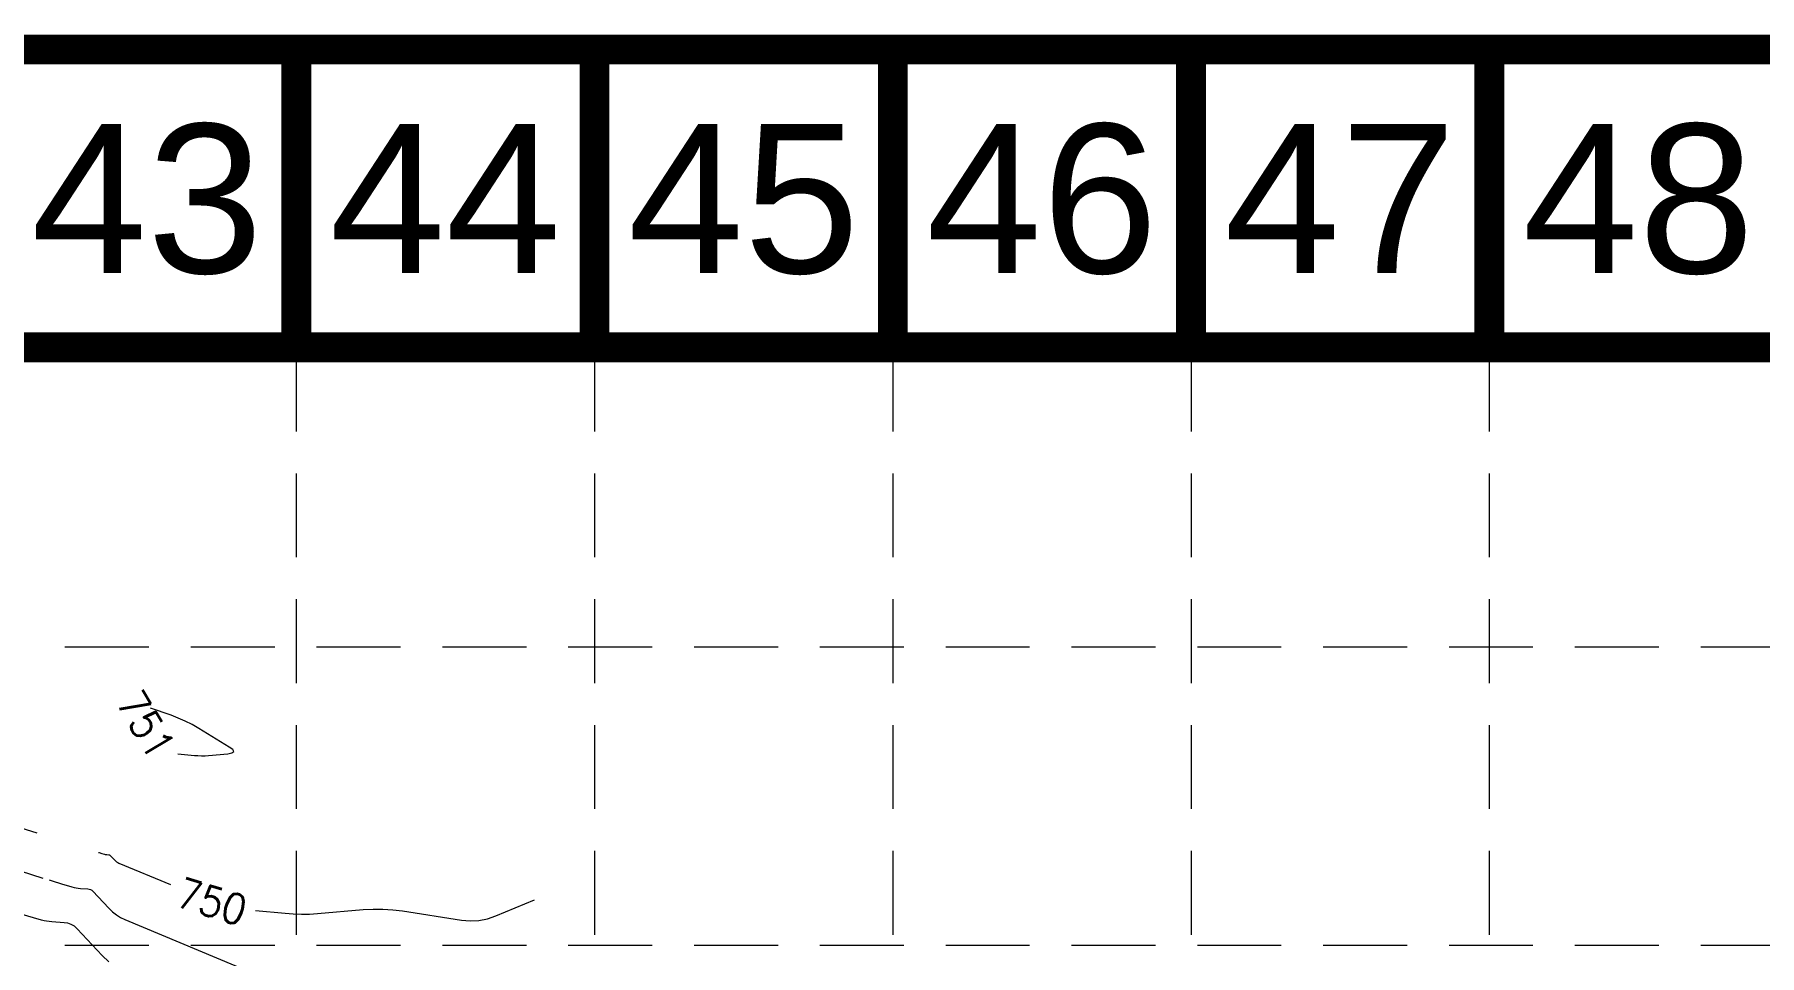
# Model space of a CAD drawing. Header units: feet. Extents: x 46644 to 49208, y 46045 to 47649.
# Drawn here: x 48370.7 to 48602, y 47525.3 to 47648.9 of the extents above; entities that cross this region are included whole.
import ezdxf
from ezdxf.enums import TextEntityAlignment as Align

# ---------------------------------------------------------------- set-up
doc = ezdxf.new("R2010")
doc.units = ezdxf.units.FT
doc.header["$MEASUREMENT"] = 0
doc.linetypes.add('DGN Style 3', pattern=[33.544038, 23.960027, -9.584011])
doc.linetypes.add('HIDDEN', pattern=[0.375, 0.25, -0.125])
doc.layers.add('BASE', color=7, linetype='Continuous')
doc.layers.add('GRID', color=254, linetype='HIDDEN')
doc.layers.add('EC', color=35, linetype='Continuous', lineweight=0)
doc.styles.get("Standard").update_dxf_attribs({"font": 'ARIAL.TTF'})
doc.styles.add('Style-STANDARD', font='STANDARD.shx')

msp = doc.modelspace()

# ---------------------------------------------------------------- linework, layer by layer
at = {"layer": 'BASE', "const_width": 4}
for points in [[(46645.8, 46046.85), (49205.8, 46046.85), (49205.8, 47646.85), (46645.8, 47646.85)], [(46685.72, 46086.84), (49165.91, 46086.77), (49165.86, 47606.87), (46686.22, 47606.92)]]:
    msp.add_lwpolyline(points, close=True, dxfattribs=at)
for points in [[(48405.8, 47606.85), (48405.8, 47646.85)], [(48445.8, 47606.85), (48445.8, 47646.85)], [(48485.8, 47606.85), (48485.8, 47646.85)], [(48525.8, 47606.85), (48525.8, 47646.85)], [(48565.8, 47606.85), (48565.8, 47646.85)]]:
    msp.add_lwpolyline(points, dxfattribs=at)
at = {"layer": 'EC', "color": 35, "linetype": 'DGN Style 3', "lineweight": 0}
for p, q in [((48389.02, 47557.54), (48386.26, 47558.51)), ((48389.98, 47557.17), (48389.02, 47557.54)), ((48390.92, 47556.76), (48389.98, 47557.17)), ((48391.83, 47556.29), (48390.92, 47556.76)), ((48392.72, 47555.78), (48391.83, 47556.29)), ((48396.82, 47553.28), (48392.72, 47555.78)), ((48389.91, 47552.38), (48392.14, 47552.16)), ((48392.14, 47552.16), (48392.62, 47552.13)), ((48392.62, 47552.13), (48393.09, 47552.11)), ((48393.09, 47552.11), (48393.57, 47552.12)), ((48393.57, 47552.12), (48394.05, 47552.15)), ((48394.05, 47552.15), (48396.6, 47552.37)), ((48396.6, 47552.37), (48397.18, 47552.48)), ((48397.29, 47552.93), (48396.82, 47553.28)), ((48397.18, 47552.48), (48397.41, 47552.66)), ((48397.41, 47552.66), (48397.29, 47552.93)), ((48348.18, 47548.97), (48379.27, 47539.15)), ((48348.98, 47542.92), (48372.64, 47535.45)), ((48379.27, 47539.15), (48379.38, 47539.11)), ((48379.38, 47539.11), (48379.5, 47539.08)), ((48379.5, 47539.08), (48379.61, 47539.04)), ((48379.61, 47539.04), (48379.72, 47539.01)), ((48379.72, 47539.01), (48380.1, 47538.9)), ((48380.1, 47538.9), (48380.17, 47538.88)), ((48380.17, 47538.88), (48380.25, 47538.87)), ((48380.25, 47538.87), (48380.33, 47538.85)), ((48380.33, 47538.85), (48380.41, 47538.85)), ((48380.41, 47538.85), (48380.66, 47538.83)), ((48380.66, 47538.83), (48380.72, 47538.82)), ((48380.72, 47538.82), (48380.77, 47538.8)), ((48380.77, 47538.8), (48380.81, 47538.78)), ((48380.81, 47538.78), (48380.85, 47538.74)), ((48380.85, 47538.74), (48381.43, 47538.13)), ((48381.43, 47538.13), (48381.56, 47538)), ((48381.56, 47538), (48381.7, 47537.9)), ((48381.7, 47537.9), (48381.85, 47537.8)), ((48381.85, 47537.8), (48382.01, 47537.72)), ((48382.01, 47537.72), (48388.92, 47534.82)), ((48372.64, 47535.45), (48373.06, 47535.31)), ((48373.06, 47535.31), (48373.48, 47535.19)), ((48373.48, 47535.19), (48373.9, 47535.06)), ((48373.9, 47535.06), (48374.32, 47534.94)), ((48374.32, 47534.94), (48375.71, 47534.53)), ((48375.71, 47534.53), (48376, 47534.45)), ((48376, 47534.45), (48376.28, 47534.4)), ((48376.28, 47534.4), (48376.57, 47534.35)), ((48376.57, 47534.35), (48376.87, 47534.32)), ((48376.87, 47534.32), (48377.83, 47534.26)), ((48377.83, 47534.26), (48378.03, 47534.23)), ((48378.03, 47534.23), (48378.21, 47534.17)), ((48378.21, 47534.17), (48378.38, 47534.07)), ((48378.38, 47534.07), (48378.53, 47533.93)), ((48378.53, 47533.93), (48380.67, 47531.65)), ((48380.67, 47531.65), (48381.15, 47531.18)), ((48400.33, 47531.36), (48404.33, 47530.98)), ((48408.64, 47530.95), (48414.79, 47531.48)), ((48414.79, 47531.48), (48416.1, 47531.55)), ((48416.1, 47531.55), (48417.42, 47531.54)), ((48417.42, 47531.54), (48418.73, 47531.46)), ((48418.73, 47531.46), (48420.04, 47531.3)), ((48420.04, 47531.3), (48427.95, 47530.07)), ((48432.55, 47530.63), (48437.74, 47532.79)), ((48371.62, 47530.07), (48368.71, 47530.92)), ((48371.97, 47529.98), (48371.62, 47530.07)), ((48372.32, 47529.91), (48371.97, 47529.98)), ((48372.67, 47529.86), (48372.32, 47529.91)), ((48373.02, 47529.82), (48372.67, 47529.86)), ((48374.69, 47529.71), (48373.02, 47529.82)), ((48375.18, 47529.64), (48374.69, 47529.71)), ((48375.63, 47529.48), (48375.18, 47529.64)), ((48376.04, 47529.23), (48375.63, 47529.48)), ((48376.41, 47528.9), (48376.04, 47529.23)), ((48381.15, 47531.18), (48381.67, 47530.78)), ((48381.67, 47530.78), (48382.23, 47530.43)), ((48382.23, 47530.43), (48382.83, 47530.15)), ((48382.83, 47530.15), (48407.25, 47519.9)), ((48404.33, 47530.98), (48405.4, 47530.9)), ((48405.4, 47530.9), (48406.48, 47530.87)), ((48406.48, 47530.87), (48407.56, 47530.88)), ((48407.56, 47530.88), (48408.64, 47530.95)), ((48427.95, 47530.07), (48429.13, 47529.97)), ((48429.13, 47529.97), (48430.29, 47530.03)), ((48430.29, 47530.03), (48431.43, 47530.25)), ((48431.43, 47530.25), (48432.55, 47530.63)), ((48379.77, 47525.32), (48376.41, 47528.9)), ((48380.68, 47524.45), (48379.77, 47525.32))]:
    msp.add_line(p, q, dxfattribs=at)
at = {"layer": 'GRID', "color": 252, "linetype": 'HIDDEN', "lineweight": 0, "ltscale": 45}
for p, q in [((48405.8, 47606.85), (48405.8, 46206.68)), ((48445.8, 47606.85), (48445.8, 46206.68)), ((48485.8, 47606.85), (48485.8, 46206.68)), ((48525.8, 47606.85), (48525.8, 46206.68)), ((48565.8, 47606.85), (48565.8, 46206.68)), ((46687.28, 47566.72), (49167.28, 47566.72)), ((46687.28, 47526.72), (49167.28, 47526.72))]:
    msp.add_line(p, q, dxfattribs=at)

# ---------------------------------------------------------------- texts
at = {"layer": 'BASE'}
for s, p in [('43', (48385.8, 47626.85)), ('44', (48425.8, 47626.85)), ('45', (48465.8, 47626.85)), ('46', (48505.8, 47626.85)), ('47', (48545.8, 47626.85)), ('48', (48585.8, 47626.85))]:
    msp.add_text(s, height=20, dxfattribs=at).set_placement(p, align=Align.MIDDLE_CENTER)
at = {"layer": 'EC', "color": 35, "linetype": 'DGN Style 3', "lineweight": 0, "style": 'Style-STANDARD'}
for s, rotation, p in [('751', 300.7244, (48385.63, 47556.3)), ('750', 343.1271, (48394.47, 47532.54))]:
    msp.add_text(s, height=4, rotation=rotation, dxfattribs=at).set_placement(p, align=Align.MIDDLE_CENTER)

doc.saveas('drawing.dxf')
